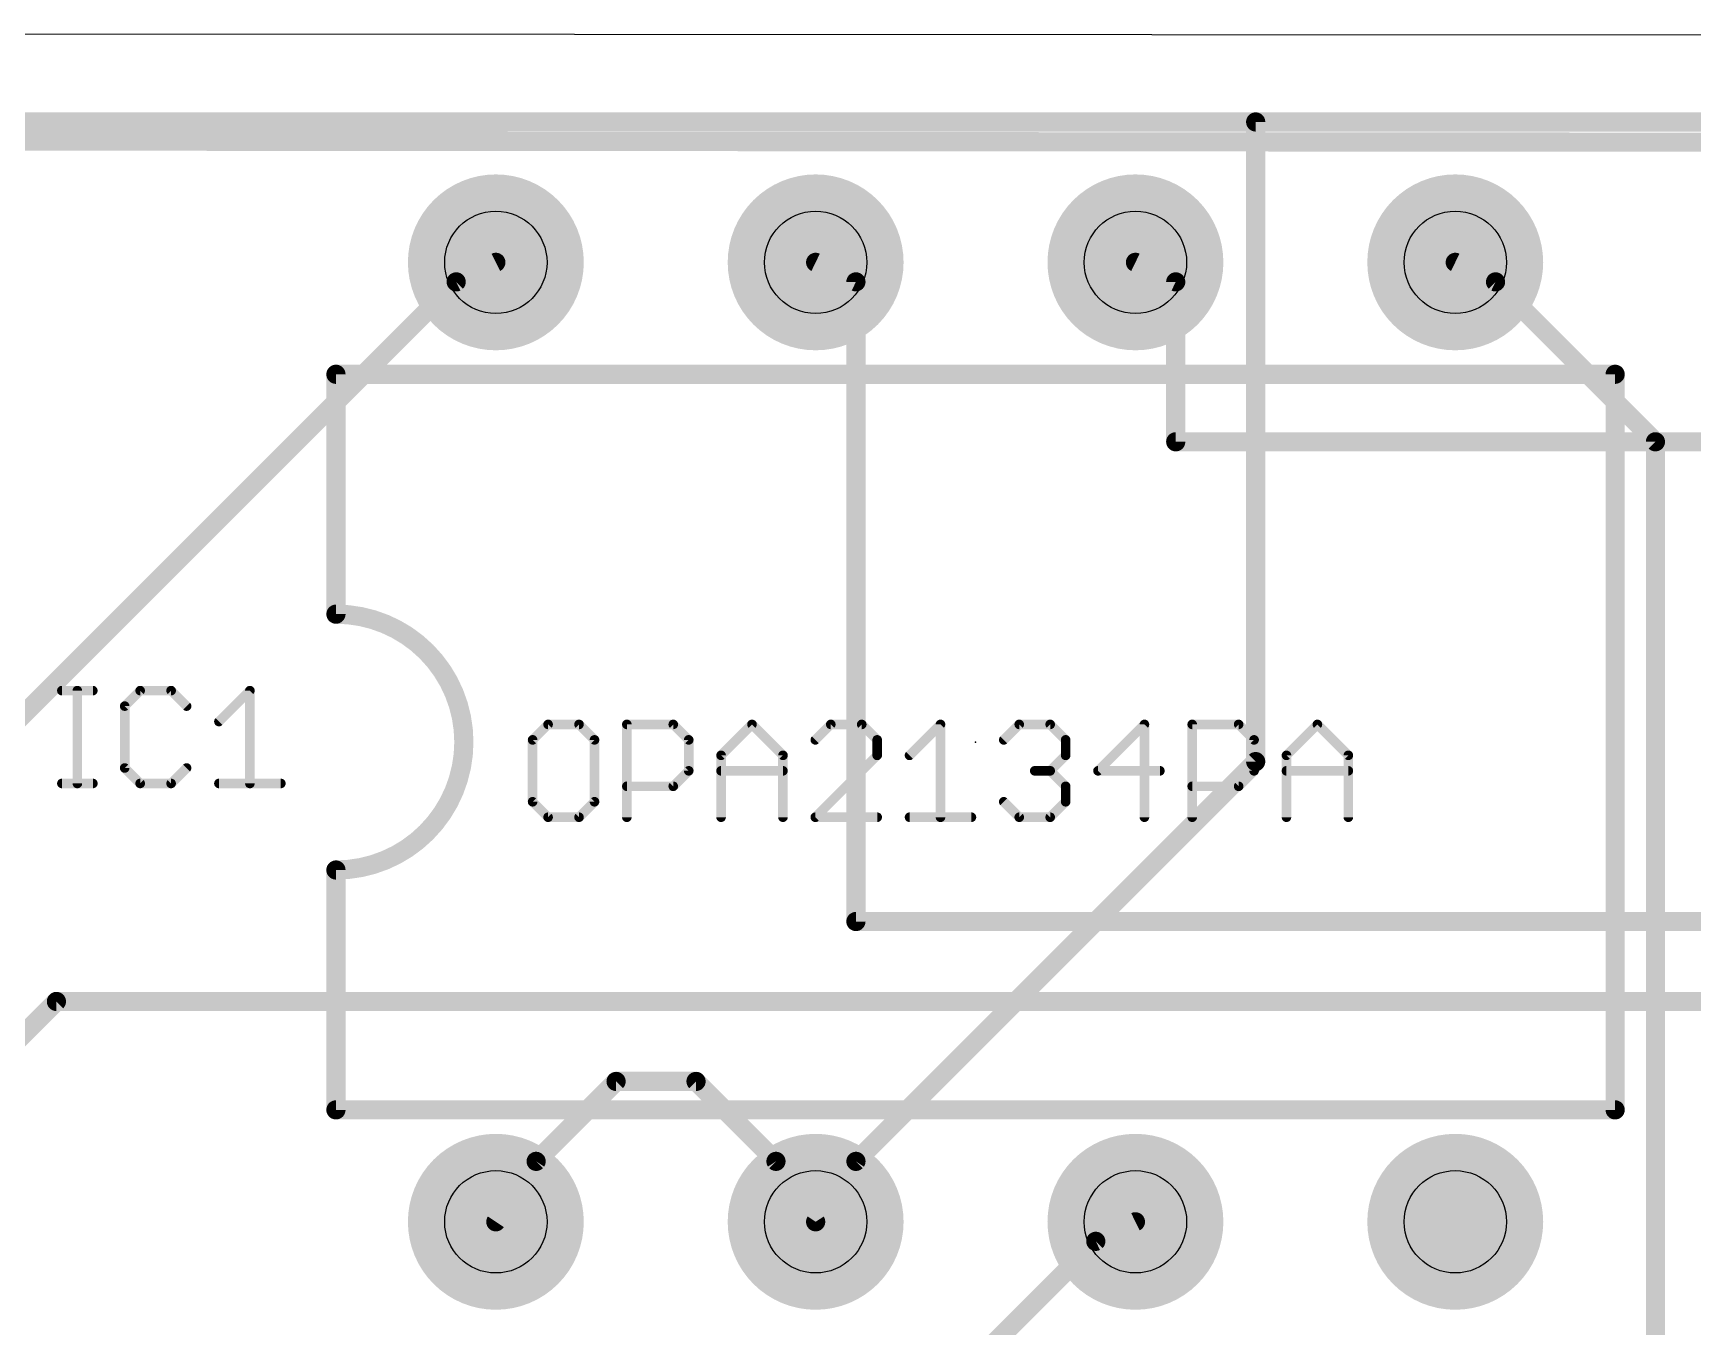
# Model space of a CAD drawing. Extents: x -2 to 99, y -3 to 18.
# Drawn here: x 12.52 to 25.7, y 7.58 to 17.85 of the extents above; entities that cross this region are included whole.
import ezdxf

# ---------------------------------------------------------------- set-up
doc = ezdxf.new("R2010")
doc.units = 0
for name, color, linetype in [('1', 22, 'CONTINUOUS'), ('16', 175, 'CONTINUOUS'), ('17', 82, 'CONTINUOUS'), ('20', 7, 'CONTINUOUS'), ('21', 253, 'CONTINUOUS'), ('23', 7, 'CONTINUOUS'), ('25', 253, 'CONTINUOUS'), ('29', 253, 'CONTINUOUS'), ('30', 253, 'CONTINUOUS'), ('44', 253, 'CONTINUOUS')]:
    doc.layers.add(name, color=color, linetype=linetype)

# ---------------------------------------------------------------- blocks, each defined once
blk = doc.blocks.new('ROUNDP')
at = {"const_width": 0.5}
blk.add_lwpolyline([(0, -0.25, 1), (0, 0.25, 1), (0, -0.25)], format="xyb", dxfattribs=at)

msp = doc.modelspace()

# ---------------------------------------------------------------- linework, layer by layer
at = {"layer": '1', "const_width": 0.1524}
for points in [[(47.625, 17.145), (12.065, 17.145)], [(96.555, 16.94), (1, 17)], [(15.875, 15.875), (16.19, 16.03)], [(19.05, 15.875), (18.73, 16.03)], [(21.59, 15.875), (21.27, 16.03)], [(9.525, 9.525), (15.875, 15.875)], [(19.05, 10.795), (19.05, 15.875)], [(21.59, 14.605), (21.59, 15.875)], [(27.94, 14.605), (21.59, 14.605)], [(27.94, 10.795), (19.05, 10.795)], [(12.7, 10.16), (11.43, 8.89)], [(26.67, 10.16), (12.7, 10.16)], [(17.145, 9.525), (16.51, 8.89)], [(17.78, 9.525), (17.145, 9.525)], [(18.415, 8.89), (17.78, 9.525)], [(16.51, 8.89), (16.19, 8.41)], [(18.415, 8.89), (18.73, 8.41)]]:
    msp.add_lwpolyline(points, dxfattribs=at)
at = {"layer": '1', "const_width": 0.0762}
for points in [[(16.2068, 15.9958, 1), (16.1732, 16.0642)], [(18.7466, 16.0643, 1), (18.7134, 15.9957)], [(21.2866, 16.0643, 1), (21.2534, 15.9957)], [(15.9019, 15.8481, 1), (15.8481, 15.9019)], [(19.0881, 15.875, 1), (19.0119, 15.875)], [(21.6281, 15.875, 1), (21.5519, 15.875)], [(15.8582, 15.9092, 1), (15.8918, 15.8408)], [(19.0334, 15.8407, 1), (19.0666, 15.9093)], [(21.5734, 15.8407, 1), (21.6066, 15.9093)], [(21.59, 14.6431, 1), (21.59, 14.5669)], [(21.5519, 14.605, 1), (21.6281, 14.605)], [(19.05, 10.8331, 1), (19.05, 10.7569)], [(19.0119, 10.795, 1), (19.0881, 10.795)], [(12.7, 10.1981, 1), (12.7, 10.1219)], [(12.7269, 10.1331, 1), (12.6731, 10.1869)], [(17.145, 9.5631, 1), (17.145, 9.4869)], [(17.1719, 9.4981, 1), (17.1181, 9.5519)], [(17.8069, 9.5519, 1), (17.7531, 9.4981)], [(17.78, 9.4869, 1), (17.78, 9.5631)], [(16.5417, 8.8689, 1), (16.4783, 8.9111)], [(18.4469, 8.9109, 1), (18.3831, 8.8691)], [(16.4831, 8.9169, 1), (16.5369, 8.8631)], [(18.3881, 8.8631, 1), (18.4419, 8.9169)], [(16.1583, 8.4311, 1), (16.2217, 8.3889)], [(18.6981, 8.3891, 1), (18.7619, 8.4309)]]:
    msp.add_lwpolyline(points, format="xyb", dxfattribs=at)
at = {"layer": '16', "const_width": 0.1524}
for points in [[(22.225, 17.145), (29.845, 17.145)], [(22.225, 12.065), (22.225, 17.145)], [(96.555, 16.94), (1, 17)], [(24.13, 15.875), (23.81, 16.03)], [(25.4, 14.605), (24.13, 15.875)], [(25.4, 6.35), (25.4, 14.605)], [(19.05, 8.89), (22.225, 12.065)], [(19.05, 8.89), (18.73, 8.41)], [(20.955, 8.255), (21.27, 8.41)], [(19.685, 6.985), (20.955, 8.255)]]:
    msp.add_lwpolyline(points, dxfattribs=at)
at = {"layer": '16', "const_width": 0.0762}
for points in [[(22.225, 17.1831, 1), (22.225, 17.1069)], [(22.2631, 17.145, 1), (22.1869, 17.145)], [(23.8266, 16.0643, 1), (23.7934, 15.9957)], [(24.1569, 15.9019, 1), (24.1031, 15.8481)], [(24.1134, 15.8407, 1), (24.1466, 15.9093)], [(25.4381, 14.605, 1), (25.3619, 14.605)], [(25.3731, 14.5781, 1), (25.4269, 14.6319)], [(22.2519, 12.0381, 1), (22.1981, 12.0919)], [(22.1869, 12.065, 1), (22.2631, 12.065)], [(19.0817, 8.8689, 1), (19.0183, 8.9111)], [(19.0231, 8.9169, 1), (19.0769, 8.8631)], [(18.6983, 8.4311, 1), (18.7617, 8.3889)], [(21.2868, 8.3758, 1), (21.2532, 8.4442)], [(20.9382, 8.2892, 1), (20.9718, 8.2208)], [(20.9819, 8.2281, 1), (20.9281, 8.2819)]]:
    msp.add_lwpolyline(points, format="xyb", dxfattribs=at)
at = {"layer": '20'}
msp.add_line((95.69, 17.79), (0.805, 17.85), dxfattribs=at)
at = {"layer": '21', "const_width": 0.1524}
for points in [[(25.08, 15.141), (14.92, 15.141)], [(14.92, 15.141), (14.92, 13.236)], [(25.08, 15.141), (25.08, 9.299)], [(14.92, 9.299), (14.92, 11.204)], [(14.92, 9.299), (25.08, 9.299)]]:
    msp.add_lwpolyline(points, dxfattribs=at)
at = {"layer": '21'}
for points, const_width in [([(14.92, 15.1791, 1), (14.92, 15.1029)], 0.0762), ([(14.9581, 15.141, 1), (14.8819, 15.141)], 0.0762), ([(25.1181, 15.141, 1), (25.0419, 15.141)], 0.0762), ([(25.08, 15.1029, 1), (25.08, 15.1791)], 0.0762), ([(14.92, 11.204, 1), (14.92, 13.236)], 0.1524), ([(14.92, 13.2741, 1), (14.92, 13.1979)], 0.0762), ([(14.8819, 13.236, 1), (14.9581, 13.236)], 0.0762), ([(14.9581, 11.204, 1), (14.8819, 11.204)], 0.0762), ([(14.92, 11.2421, 1), (14.92, 11.1659)], 0.0762), ([(14.92, 9.3371, 1), (14.92, 9.2609)], 0.0762), ([(25.08, 9.2609, 1), (25.08, 9.3371)], 0.0762), ([(14.8819, 9.299, 1), (14.9581, 9.299)], 0.0762), ([(25.0419, 9.299, 1), (25.1181, 9.299)], 0.0762)]:
    msp.add_lwpolyline(points, format="xyb", dxfattribs=dict(at, const_width=const_width))
at = {"layer": '23'}
msp.add_point((20, 12.22), dxfattribs=at)
at = {"layer": '25', "const_width": 0.0381}
for points in [[(12.7433, 12.6476, 1), (12.7433, 12.6095)], [(12.8852, 12.6285, 1), (12.8471, 12.6285)], [(12.9891, 12.6095, 1), (12.9891, 12.6476)], [(13.3651, 12.6476, 1), (13.3651, 12.6095)], [(13.3786, 12.6151, 1), (13.3517, 12.642)], [(13.6244, 12.642, 1), (13.5974, 12.6151)], [(13.6109, 12.6095, 1), (13.6109, 12.6476)], [(14.2555, 12.6285, 1), (14.2174, 12.6285)], [(14.2499, 12.6151, 1), (14.223, 12.642)], [(13.2613, 12.5057, 1), (13.2232, 12.5057)], [(13.2288, 12.5191, 1), (13.2557, 12.4922)], [(13.7203, 12.4922, 1), (13.7472, 12.5191)], [(13.9772, 12.3963, 1), (14.0042, 12.3693)], [(16.605, 12.3794, 1), (16.605, 12.3413)], [(16.6184, 12.3469, 1), (16.5915, 12.3738)], [(16.8642, 12.3738, 1), (16.8372, 12.3469)], [(16.8507, 12.3413, 1), (16.8507, 12.3794)], [(17.2305, 12.3794, 1), (17.2305, 12.3413)], [(17.2496, 12.3603, 1), (17.2115, 12.3603)], [(17.6126, 12.3738, 1), (17.5857, 12.3469)], [(17.5991, 12.3413, 1), (17.5991, 12.3794)], [(18.2381, 12.3738, 1), (18.2112, 12.3469)], [(18.2381, 12.3469, 1), (18.2112, 12.3738)], [(18.8502, 12.3794, 1), (18.8502, 12.3413)], [(18.8637, 12.3469, 1), (18.8367, 12.3738)], [(19.1094, 12.3738, 1), (19.0825, 12.3469)], [(19.096, 12.3413, 1), (19.096, 12.3794)], [(19.7406, 12.3603, 1), (19.7025, 12.3603)], [(19.735, 12.3469, 1), (19.708, 12.3738)], [(20.347, 12.3794, 1), (20.347, 12.3413)], [(20.3605, 12.3469, 1), (20.3336, 12.3738)], [(20.6063, 12.3738, 1), (20.5793, 12.3469)], [(20.5928, 12.3413, 1), (20.5928, 12.3794)], [(21.3603, 12.3603, 1), (21.3222, 12.3603)], [(21.3547, 12.3469, 1), (21.3277, 12.3738)], [(21.721, 12.3794, 1), (21.721, 12.3413)], [(21.7401, 12.3603, 1), (21.702, 12.3603)], [(22.1031, 12.3738, 1), (22.0762, 12.3469)], [(22.0896, 12.3413, 1), (22.0896, 12.3794)], [(22.7286, 12.3738, 1), (22.7017, 12.3469)], [(22.7286, 12.3469, 1), (22.7017, 12.3738)], [(16.5011, 12.2375, 1), (16.463, 12.2375)], [(16.4686, 12.2509, 1), (16.4956, 12.224)], [(16.9926, 12.2375, 1), (16.9545, 12.2375)], [(16.9601, 12.224, 1), (16.9871, 12.2509)], [(17.7411, 12.2375, 1), (17.703, 12.2375)], [(17.7085, 12.224, 1), (17.7355, 12.2509)], [(18.7139, 12.2509, 1), (18.7408, 12.224)], [(19.2379, 12.2375, 1), (19.1998, 12.2375)], [(19.2054, 12.224, 1), (19.2323, 12.2509)], [(20.2107, 12.2509, 1), (20.2376, 12.224)], [(20.7347, 12.2375, 1), (20.6966, 12.2375)], [(20.7022, 12.224, 1), (20.7291, 12.2509)], [(22.2315, 12.2375, 1), (22.1934, 12.2375)], [(22.199, 12.224, 1), (22.226, 12.2509)], [(17.9655, 12.1281, 1), (17.9924, 12.1011)], [(17.998, 12.1146, 1), (17.9599, 12.1146)], [(18.4895, 12.1146, 1), (18.4514, 12.1146)], [(18.4569, 12.1011, 1), (18.4839, 12.1281)], [(19.1998, 12.1146, 1), (19.2379, 12.1146)], [(19.2323, 12.1011, 1), (19.2054, 12.1281)], [(19.4623, 12.1281, 1), (19.4892, 12.1011)], [(20.6966, 12.1146, 1), (20.7347, 12.1146)], [(20.7291, 12.1011, 1), (20.7022, 12.1281)], [(22.4885, 12.1146, 1), (22.4504, 12.1146)], [(22.456, 12.1281, 1), (22.4829, 12.1011)], [(22.98, 12.1146, 1), (22.9419, 12.1146)], [(22.9474, 12.1011, 1), (22.9744, 12.1281)], [(13.2557, 12.0276, 1), (13.2288, 12.0007)], [(13.2232, 12.0142, 1), (13.2613, 12.0142)], [(13.7472, 12.0007, 1), (13.7203, 12.0276)], [(17.703, 11.9917, 1), (17.7411, 11.9917)], [(17.7355, 11.9782, 1), (17.7085, 12.0052)], [(17.9789, 12.0108, 1), (17.9789, 11.9727)], [(18.4704, 11.9727, 1), (18.4704, 12.0108)], [(20.4699, 12.0108, 1), (20.4699, 11.9727)], [(20.6063, 12.0052, 1), (20.5793, 11.9782)], [(20.5793, 12.0052, 1), (20.6063, 11.9782)], [(20.5928, 11.9727, 1), (20.5928, 12.0108)], [(20.9726, 12.0108, 1), (20.9726, 11.9727)], [(20.9591, 12.0052, 1), (20.9861, 11.9782)], [(21.4641, 11.9727, 1), (21.4641, 12.0108)], [(22.1934, 11.9917, 1), (22.2315, 11.9917)], [(22.226, 11.9782, 1), (22.199, 12.0052)], [(22.4694, 12.0108, 1), (22.4694, 11.9727)], [(22.9609, 11.9727, 1), (22.9609, 12.0108)], [(12.7433, 11.9104, 1), (12.7433, 11.8723)], [(12.8471, 11.8913, 1), (12.8852, 11.8913)], [(12.9891, 11.8723, 1), (12.9891, 11.9104)], [(13.3651, 11.9104, 1), (13.3651, 11.8723)], [(13.3517, 11.8778, 1), (13.3786, 11.9048)], [(13.5974, 11.9048, 1), (13.6244, 11.8778)], [(13.6109, 11.8723, 1), (13.6109, 11.9104)], [(13.9907, 11.9104, 1), (13.9907, 11.8723)], [(14.2174, 11.8913, 1), (14.2555, 11.8913)], [(14.4822, 11.8723, 1), (14.4822, 11.9104)], [(17.2305, 11.8879, 1), (17.2305, 11.8498)], [(17.5857, 11.8823, 1), (17.6126, 11.8554)], [(17.5991, 11.8498, 1), (17.5991, 11.8879)], [(20.7347, 11.8688, 1), (20.6966, 11.8688)], [(20.7022, 11.8554, 1), (20.7291, 11.8823)], [(21.721, 11.8879, 1), (21.721, 11.8498)], [(22.0762, 11.8823, 1), (22.1031, 11.8554)], [(22.0896, 11.8498, 1), (22.0896, 11.8879)], [(16.4956, 11.7594, 1), (16.4686, 11.7325)], [(16.463, 11.746, 1), (16.5011, 11.746)], [(16.9545, 11.746, 1), (16.9926, 11.746)], [(16.9871, 11.7325, 1), (16.9601, 11.7594)], [(20.2376, 11.7594, 1), (20.2107, 11.7325)], [(20.6966, 11.746, 1), (20.7347, 11.746)], [(20.7291, 11.7325, 1), (20.7022, 11.7594)], [(16.605, 11.6422, 1), (16.605, 11.6041)], [(16.5915, 11.6096, 1), (16.6184, 11.6366)], [(16.8372, 11.6366, 1), (16.8642, 11.6096)], [(16.8507, 11.6041, 1), (16.8507, 11.6422)], [(17.2115, 11.6231, 1), (17.2496, 11.6231)], [(17.9599, 11.6231, 1), (17.998, 11.6231)], [(18.4514, 11.6231, 1), (18.4895, 11.6231)], [(18.7273, 11.6422, 1), (18.7273, 11.6041)], [(18.7139, 11.6366, 1), (18.7408, 11.6096)], [(19.2188, 11.6041, 1), (19.2188, 11.6422)], [(19.4758, 11.6422, 1), (19.4758, 11.6041)], [(19.7025, 11.6231, 1), (19.7406, 11.6231)], [(19.9672, 11.6041, 1), (19.9672, 11.6422)], [(20.347, 11.6422, 1), (20.347, 11.6041)], [(20.3336, 11.6096, 1), (20.3605, 11.6366)], [(20.5793, 11.6366, 1), (20.6063, 11.6096)], [(20.5928, 11.6041, 1), (20.5928, 11.6422)], [(21.3222, 11.6231, 1), (21.3603, 11.6231)], [(21.702, 11.6231, 1), (21.7401, 11.6231)], [(22.4504, 11.6231, 1), (22.4885, 11.6231)], [(22.9419, 11.6231, 1), (22.98, 11.6231)]]:
    msp.add_lwpolyline(points, format="xyb", dxfattribs=at)
at = {"layer": '25', "const_width": 0.0762}
for points in [[(12.7433, 12.6285), (12.9891, 12.6285)], [(12.8662, 11.8913), (12.8662, 12.6285)], [(13.3651, 12.6285), (13.2423, 12.5057)], [(13.6109, 12.6285), (13.3651, 12.6285)], [(13.7338, 12.5057), (13.6109, 12.6285)], [(13.9907, 12.3828), (14.2364, 12.6285)], [(14.2364, 12.6285), (14.2364, 11.8913)], [(13.2423, 12.5057), (13.2423, 12.0142)], [(16.605, 12.3603), (16.4821, 12.2375)], [(16.8507, 12.3603), (16.605, 12.3603)], [(16.9736, 12.2375), (16.8507, 12.3603)], [(17.2305, 11.6231), (17.2305, 12.3603)], [(17.2305, 12.3603), (17.5991, 12.3603)], [(17.5991, 12.3603), (17.722, 12.2375)], [(17.9789, 12.1146), (18.2247, 12.3603)], [(18.2247, 12.3603), (18.4704, 12.1146)], [(18.8502, 12.3603), (18.7273, 12.2375)], [(19.096, 12.3603), (18.8502, 12.3603)], [(19.2188, 12.2375), (19.096, 12.3603)], [(19.4758, 12.1146), (19.7215, 12.3603)], [(19.7215, 12.3603), (19.7215, 11.6231)], [(20.2242, 12.2375), (20.347, 12.3603)], [(20.347, 12.3603), (20.5928, 12.3603)], [(20.5928, 12.3603), (20.7157, 12.2375)], [(21.3412, 12.3603), (20.9726, 11.9917)], [(21.3412, 11.6231), (21.3412, 12.3603)], [(21.721, 11.6231), (21.721, 12.3603)], [(21.721, 12.3603), (22.0896, 12.3603)], [(22.0896, 12.3603), (22.2125, 12.2375)], [(22.4694, 12.1146), (22.7152, 12.3603)], [(22.7152, 12.3603), (22.9609, 12.1146)], [(16.4821, 12.2375), (16.4821, 11.746)], [(16.9736, 11.746), (16.9736, 12.2375)], [(17.722, 12.2375), (17.722, 11.9917)], [(19.2188, 12.1146), (19.2188, 12.2375)], [(20.7157, 12.2375), (20.7157, 12.1146)], [(22.2125, 12.2375), (22.2125, 11.9917)], [(17.9789, 11.6231), (17.9789, 12.1146)], [(18.4704, 12.1146), (18.4704, 11.6231)], [(18.7273, 11.6231), (19.2188, 12.1146)], [(20.7157, 12.1146), (20.5928, 11.9917)], [(22.4694, 11.6231), (22.4694, 12.1146)], [(22.9609, 12.1146), (22.9609, 11.6231)], [(13.2423, 12.0142), (13.3651, 11.8913)], [(13.6109, 11.8913), (13.7338, 12.0142)], [(17.722, 11.9917), (17.5991, 11.8688)], [(17.9789, 11.9917), (18.4704, 11.9917)], [(20.5928, 11.9917), (20.4699, 11.9917)], [(20.5928, 11.9917), (20.7157, 11.8688)], [(20.9726, 11.9917), (21.4641, 11.9917)], [(22.2125, 11.9917), (22.0896, 11.8688)], [(22.4694, 11.9917), (22.9609, 11.9917)], [(12.7433, 11.8913), (12.9891, 11.8913)], [(13.3651, 11.8913), (13.6109, 11.8913)], [(13.9907, 11.8913), (14.4822, 11.8913)], [(17.5991, 11.8688), (17.2305, 11.8688)], [(20.7157, 11.8688), (20.7157, 11.746)], [(22.0896, 11.8688), (21.721, 11.8688)], [(16.4821, 11.746), (16.605, 11.6231)], [(16.8507, 11.6231), (16.9736, 11.746)], [(20.347, 11.6231), (20.2242, 11.746)], [(20.7157, 11.746), (20.5928, 11.6231)], [(16.605, 11.6231), (16.8507, 11.6231)], [(19.2188, 11.6231), (18.7273, 11.6231)], [(19.4758, 11.6231), (19.9672, 11.6231)], [(20.5928, 11.6231), (20.347, 11.6231)]]:
    msp.add_lwpolyline(points, dxfattribs=at)
at = {"layer": '44'}
for centre in [(16.19, 16.03), (18.73, 16.03), (21.27, 16.03), (23.81, 16.03), (16.19, 8.41), (18.73, 8.41), (21.27, 8.41), (23.81, 8.41)]:
    msp.add_circle(centre, 0.4064, dxfattribs=at)

# ---------------------------------------------------------------- block references
at = {"layer": '17', "xscale": 1.27, "yscale": 1.27, "rotation": 90}
for p in [(16.19, 16.03), (16.19, 16.03), (18.73, 16.03), (18.73, 16.03), (21.27, 16.03), (21.27, 16.03), (23.81, 16.03), (23.81, 16.03), (16.19, 8.41), (16.19, 8.41), (18.73, 8.41), (18.73, 8.41), (21.27, 8.41), (21.27, 8.41), (23.81, 8.41), (23.81, 8.41)]:
    msp.add_blockref('ROUNDP', p, dxfattribs=at)
at = {"layer": '29', "xscale": 1.397, "yscale": 1.397, "rotation": 90}
for p in [(16.19, 16.03), (18.73, 16.03), (21.27, 16.03), (23.81, 16.03), (16.19, 8.41), (18.73, 8.41), (21.27, 8.41), (23.81, 8.41)]:
    msp.add_blockref('ROUNDP', p, dxfattribs=at)
at = {"layer": '30', "xscale": 1.397, "yscale": 1.397, "rotation": 90}
for p in [(16.19, 16.03), (18.73, 16.03), (21.27, 16.03), (23.81, 16.03), (16.19, 8.41), (18.73, 8.41), (21.27, 8.41), (23.81, 8.41)]:
    msp.add_blockref('ROUNDP', p, dxfattribs=at)

doc.saveas('drawing.dxf')
